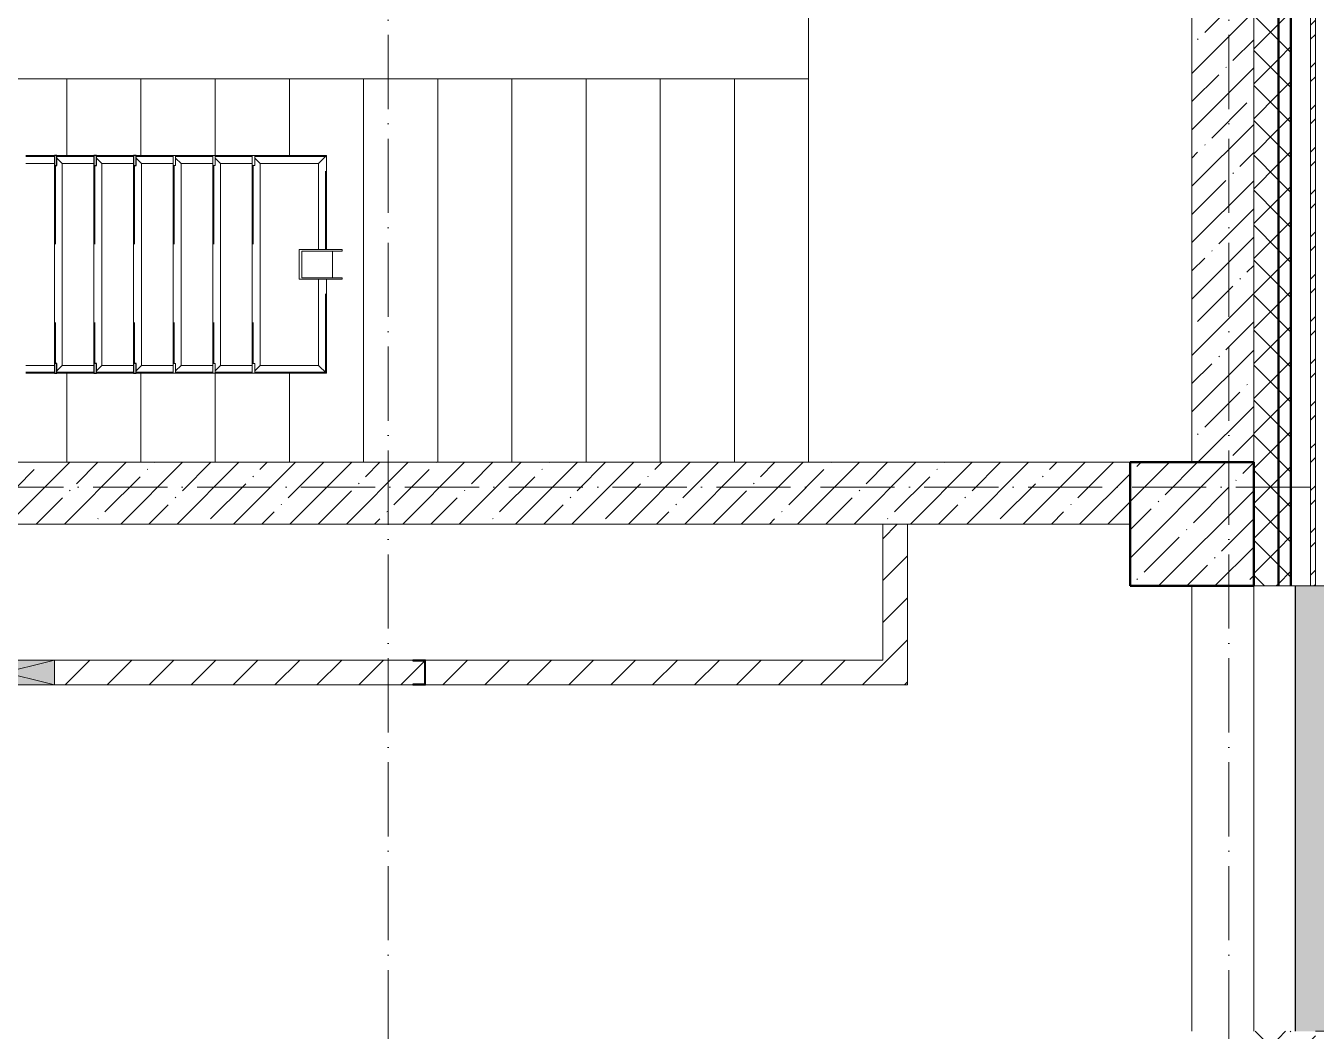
# Model space of a CAD drawing. Header units: millimetres. Extents: x 2294 to 908349, y -83289 to 219220.
# Drawn here: x 184168 to 189386, y 47806 to 51871 of the extents above; entities that cross this region are included whole.
import ezdxf

# ---------------------------------------------------------------- set-up
doc = ezdxf.new("R2010")
doc.units = ezdxf.units.MM
doc.linetypes.add('50_200_ШТРИХ_1Т_ш5_п1_п1_', pattern=[700, 500, -100, 0, -100])
doc.linetypes.add('Штрих', pattern=[635, 317.5, -317.5])
for name, color, linetype, lineweight in [('A-DETL-GENF-OTLN', 7, 'Continuous', 9), ('A-GENM-____-HDLN', 7, 'Штрих', 9), ('A-GENM-____-MCUT', 7, 'Continuous', 25), ('A-GENM-____-OTLN', 7, 'Continuous', 9), ('A-GENM-____-OTLN-1', 7, 'Continuous', 25), ('A-GLAZ-____-OTLN', 7, 'Continuous', 9), ('A-WALL-____-MCUT-1', 7, 'Continuous', 9), ('A-WALL-____-MCUT-2', 7, 'Continuous', 50), ('A-WALL-____-MCUT-3', 7, 'Continuous', 9), ('A-WALL-____-OTLN', 7, 'Continuous', 9), ('A-WALL-____-PATT-1', 7, 'Continuous', 9), ('A-WALL-FNSH-MCUT-1', 7, 'Continuous', 9), ('S-COLS-____-MCUT', 7, 'Continuous', 50), ('S-COLS-____-OTLN', 7, 'Continuous', 9), ('S-GRID-____-OTLN-1', 7, '50_200_ШТРИХ_1Т_ш5_п1_п1_', 9), ('S-STRS-____-OTLN-1', 7, 'Continuous', 9)]:
    doc.layers.add(name, color=color, linetype=linetype, lineweight=lineweight)
doc.layers.add('A-GLAZ-____-OTLN-1', color=7, linetype='Continuous', lineweight=9, true_color=0xc0c0c0)
pattern_1 = [(45, (165583.51, 6025.28), (-70.71068, 70.71068), []), (135, (165583.51, 6025.28), (-70.71068, -70.71068), [])]
pattern_2 = [(45, (165583.51, 6025.28), (-84.8528, 84.8528), [])]
pattern_3 = [(45, (165583.5, 6025.28), (-114.04925, 114.04925), []), (45, (165697.56, 6025.28), (-114.04925, 114.04925), [201.612, -40.322, 3.353, -36.97])]

# ---------------------------------------------------------------- blocks, each defined once
blk = doc.blocks.new('3osi')
at = {"layer": 'S-GRID-____-OTLN-1', "color": 251, "ltscale": 0.6, "true_color": 0x636466}
for p, q in [((185633.5, 1542.7), (185633.5, 55906.2)), ((189033.5, 1542.7), (189033.5, 55906.2)), ((160914.7, 50006.3), (192291.2, 50006.3))]:
    blk.add_line(p, q, dxfattribs=at)
blk = doc.blocks.new('ОМ_Труба_ГОСТ 8639-82 - ОМ_Труба_ГОСТ 8639-82-26350154-АР1_План отверстий 3 этажа в осях 1-64_А-ГГ')
at = {"layer": 'A-GENM-____-OTLN'}
for p, q in [((19689.1, 44821), (19689.1, 44941)), ((19689.1, 44941), (19864.1, 44941)), ((19864.1, 44935), (19701.2, 44935)), ((19701.2, 44935), (19701.2, 44827)), ((19824, 44935), (19824, 44827)), ((19864.1, 44941), (19864.1, 44935)), ((19701.2, 44827), (19864.1, 44827)), ((19864.1, 44827), (19864.1, 44821)), ((19864.1, 44821), (19689.1, 44821))]:
    blk.add_line(p, q, dxfattribs=at)
blk = doc.blocks.new('ОМ_Уголок_ГОСТ 8509-93 - ОМ_Уголок_ГОСТ 8509-93-26349651-АР1_План отверстий 3 этажа в осях 1-64_А-ГГ')
at = {"layer": 'A-GENM-____-HDLN'}
for p, q in [((4, -4), (380, -4)), ((500, -4), (876, -4))]:
    blk.add_line(p, q, dxfattribs=at)
at = {"layer": 'A-GENM-____-OTLN'}
for p, q in [((380, 0), (0, 0)), ((32, -32), (0, 0)), ((32, -32), (380, -32)), ((880, 0), (500, 0)), ((500, -32), (848, -32)), ((880, 0), (848, -32))]:
    blk.add_line(p, q, dxfattribs=at)
blk = doc.blocks.new('ОМ_Уголок_ГОСТ 8509-93 - ОМ_Уголок_ГОСТ 8509-93-V88-АР1_План отверстий 3 этажа в осях 1-64_А-ГГ')
at = {"layer": 'A-GENM-____-HDLN'}
blk.add_line((40, -4), (840, -4), dxfattribs=at)
at = {"layer": 'A-GENM-____-OTLN'}
for p, q in [((32, -32), (10, -10)), ((32, -32), (848, -32)), ((840, 0), (40, 0)), ((870, -10), (848, -32))]:
    blk.add_line(p, q, dxfattribs=at)
blk = doc.blocks.new('ОМ_Уголок_ГОСТ 8509-93 - ОМ_Уголок_ГОСТ 8509-93-19082047-АР1_План отверстий 3 этажа в осях 1-64_А-ГГ')
at = {"layer": 'A-GENM-____-HDLN'}
blk.add_line((10, -4), (296, -4), dxfattribs=at)
at = {"layer": 'A-GENM-____-OTLN'}
for p, q in [((300, 0), (10, 0)), ((32, -32), (10, -10)), ((32, -32), (268, -32)), ((300, 0), (268, -32))]:
    blk.add_line(p, q, dxfattribs=at)
blk = doc.blocks.new('ОМ_Уголок_ГОСТ 8509-93 - ОМ_Уголок_ГОСТ 8509-93-V89-АР1_План отверстий 3 этажа в осях 1-64_А-ГГ')
at = {"layer": 'A-GENM-____-HDLN'}
blk.add_line((4, -4), (290, -4), dxfattribs=at)
at = {"layer": 'A-GENM-____-OTLN'}
for p, q in [((290, 0), (0, 0)), ((32, -32), (0, 0)), ((32, -32), (268, -32)), ((290, -10), (268, -32))]:
    blk.add_line(p, q, dxfattribs=at)
blk = doc.blocks.new('ОМ_Уголок_ГОСТ 8509-93 - ОМ_Уголок_ГОСТ 8509-93-V90-АР1_План отверстий 3 этажа в осях 1-64_А-ГГ')
at = {"layer": 'A-GENM-____-HDLN'}
blk.add_line((10, -4), (160, -4), dxfattribs=at)
at = {"layer": 'A-GENM-____-OTLN'}
for p, q in [((160, 0), (10, 0)), ((32, -32), (10, -10)), ((32, -32), (160, -32))]:
    blk.add_line(p, q, dxfattribs=at)
blk = doc.blocks.new('ОМ_Уголок_ГОСТ 8509-93 - ОМ_Уголок_ГОСТ 8509-93-V91-АР1_План отверстий 3 этажа в осях 1-64_А-ГГ')
at = {"layer": 'A-GENM-____-HDLN'}
blk.add_line((140, -4), (290, -4), dxfattribs=at)
at = {"layer": 'A-GENM-____-OTLN'}
for p, q in [((290, 0), (140, 0)), ((140, -32), (268, -32)), ((290, -10), (268, -32))]:
    blk.add_line(p, q, dxfattribs=at)
blk = doc.blocks.new('ОМ_Уголок_ГОСТ 8509-93 - ОМ_Уголок_ГОСТ 8509-93-V93-АР1_План отверстий 3 этажа в осях 1-64_А-ГГ')
at = {"layer": 'A-GENM-____-HDLN'}
blk.add_line((44.3, -4), (160, -4), dxfattribs=at)
at = {"layer": 'A-GENM-____-OTLN'}
for p, q in [((160, 0), (44.3, 0)), ((44.3, -32), (160, -32))]:
    blk.add_line(p, q, dxfattribs=at)
blk = doc.blocks.new('ОМ_Уголок_ГОСТ 8509-93 - ОМ_Уголок_ГОСТ 8509-93-V94-АР1_План отверстий 3 этажа в осях 1-64_А-ГГ')
at = {"layer": 'A-GENM-____-HDLN'}
blk.add_line((140, -4), (255.7, -4), dxfattribs=at)
at = {"layer": 'A-GENM-____-OTLN'}
for p, q in [((255.7, 0), (140, 0)), ((140, -32), (255.7, -32))]:
    blk.add_line(p, q, dxfattribs=at)
blk = doc.blocks.new('ОМ_Полоса_Трапеция прямоугольная_Прокат_ГОСТ 103-2006 - ОМ_Полоса_Трапеция прямоугольная_Прокат_ГОСТ 103-2006-19082130-АР1_План отверстий 3 этажа в осях 1-64_А-ГГ')
at = {"layer": 'A-GENM-____-OTLN'}
for p, q in [((19500, 45321), (19510, 45321)), ((19500, 45281), (19500, 45321)), ((19510, 45321), (19510, 45281)), ((19510, 45281), (19500, 45281))]:
    blk.add_line(p, q, dxfattribs=at)
blk = doc.blocks.new('ОМ_Полоса_Трапеция прямоугольная_Прокат_ГОСТ 103-2006 - ОМ_Полоса_Трапеция прямоугольная_Прокат_ГОСТ 103-2006-V96-АР1_План отверстий 3 этажа в осях 1-64_А-ГГ')
at = {"layer": 'A-GENM-____-MCUT'}
for p, q in [((19030, 45321), (19020, 45321)), ((19020, 45321), (19020, 45281)), ((19030, 45281), (19030, 45321)), ((19020, 45281), (19030, 45281))]:
    blk.add_line(p, q, dxfattribs=at)
blk = doc.blocks.new('ОМ_Полоса_Трапеция прямоугольная_Прокат_ГОСТ 103-2006 - ОМ_Полоса_Трапеция прямоугольная_Прокат_ГОСТ 103-2006-V97-АР1_План отверстий 3 этажа в осях 1-64_А-ГГ')
at = {"layer": 'A-GENM-____-MCUT'}
for p, q in [((18870, 45321), (18860, 45321)), ((18860, 45321), (18860, 45281)), ((18870, 45281), (18870, 45321)), ((18860, 45281), (18870, 45281))]:
    blk.add_line(p, q, dxfattribs=at)
blk = doc.blocks.new('ОМ_Полоса_Трапеция прямоугольная_Прокат_ГОСТ 103-2006 - ОМ_Полоса_Трапеция прямоугольная_Прокат_ГОСТ 103-2006-V98-АР1_План отверстий 3 этажа в осях 1-64_А-ГГ')
at = {"layer": 'A-GENM-____-MCUT'}
for p, q in [((18710, 45321), (18700, 45321)), ((18700, 45321), (18700, 45281)), ((18710, 45281), (18710, 45321)), ((18700, 45281), (18710, 45281))]:
    blk.add_line(p, q, dxfattribs=at)
blk = doc.blocks.new('ОМ_Полоса_Трапеция прямоугольная_Прокат_ГОСТ 103-2006 - ОМ_Полоса_Трапеция прямоугольная_Прокат_ГОСТ 103-2006-19082170-АР1_План отверстий 3 этажа в осях 1-64_А-ГГ')
at = {"layer": 'A-GENM-____-OTLN'}
for p, q in [((19500, 44481), (19510, 44481)), ((19500, 44441), (19500, 44481)), ((19510, 44481), (19510, 44441)), ((19510, 44441), (19500, 44441))]:
    blk.add_line(p, q, dxfattribs=at)
blk = doc.blocks.new('ОМ_Полоса_Трапеция прямоугольная_Прокат_ГОСТ 103-2006 - ОМ_Полоса_Трапеция прямоугольная_Прокат_ГОСТ 103-2006-V99-АР1_План отверстий 3 этажа в осях 1-64_А-ГГ')
at = {"layer": 'A-GENM-____-MCUT'}
for p, q in [((19030, 44481), (19020, 44481)), ((19020, 44481), (19020, 44441)), ((19030, 44441), (19030, 44481)), ((19020, 44441), (19030, 44441))]:
    blk.add_line(p, q, dxfattribs=at)
blk = doc.blocks.new('ОМ_Полоса_Трапеция прямоугольная_Прокат_ГОСТ 103-2006 - ОМ_Полоса_Трапеция прямоугольная_Прокат_ГОСТ 103-2006-V100-АР1_План отверстий 3 этажа в осях 1-64_А-ГГ')
at = {"layer": 'A-GENM-____-MCUT'}
for p, q in [((18870, 44481), (18860, 44481)), ((18860, 44481), (18860, 44441)), ((18870, 44441), (18870, 44481)), ((18860, 44441), (18870, 44441))]:
    blk.add_line(p, q, dxfattribs=at)
blk = doc.blocks.new('ОМ_Полоса_Трапеция прямоугольная_Прокат_ГОСТ 103-2006 - ОМ_Полоса_Трапеция прямоугольная_Прокат_ГОСТ 103-2006-V101-АР1_План отверстий 3 этажа в осях 1-64_А-ГГ')
at = {"layer": 'A-GENM-____-MCUT'}
for p, q in [((18710, 44481), (18700, 44481)), ((18700, 44481), (18700, 44441)), ((18710, 44441), (18710, 44481)), ((18700, 44441), (18710, 44441))]:
    blk.add_line(p, q, dxfattribs=at)
blk = doc.blocks.new('BSC_Колонна _Прямоугольная - 500х500-V152-АР1_План отверстий 3 этажа в осях 1-64_А-ГГ')
at = {"layer": 'S-COLS-____-OTLN'}
h = blk.add_hatch(dxfattribs=at)
h.set_pattern_fill('FP_175', color=256, style=0, pattern_type=2)
h.set_pattern_definition([(45, (-23300, -43831.04), (-114.04925, 114.04925), []), (45, (-23185.95, -43831.04), (-114.04925, 114.04925), [201.613, -40.323, 3.353, -36.97])])
h.paths.add_polyline_path([(-250, -250), (250, -250), (250, 250), (-250, 250)], flags=0)
at = {"layer": 'S-COLS-____-MCUT'}
for p, q in [((250, 250), (-250, 250)), ((-250, 250), (-250, -250)), ((250, -250), (250, 250)), ((-250, -250), (250, -250))]:
    blk.add_line(p, q, dxfattribs=at)
blk = doc.blocks.new('154_Фахверк_СКБ_Швеллер - Тип_100_3960-28318856-АР1_План отверстий 3 этажа в осях 1-64_А-ГГ')
at = {"layer": 'A-GENM-____-MCUT'}
for p, q in [((175, 50), (125, 50)), ((125, 50), (125, -50)), ((128, 47), (175, 47)), ((128, -47), (128, 47)), ((175, 47), (175, 50)), ((125, -50), (175, -50)), ((175, -47), (128, -47)), ((175, -50), (175, -47))]:
    blk.add_line(p, q, dxfattribs=at)
blk = doc.blocks.new('Отлив_СКБ - Отлив витража_120_НВФ-31885687-АР1_План отверстий 3 этажа в осях 1-64_А-ГГ')
at = {"layer": 'A-GLAZ-____-OTLN-1'}
for points in [[(0, 0), (0, -2), (1800, -2), (1800, 0), (534.2, 0)], [(0, -2), (0, -120), (1800, -120), (1800, -2), (534.2, -2)]]:
    blk.add_hatch(color=256, dxfattribs=at).paths.add_polyline_path(points, flags=0)
at = {"layer": 'A-GLAZ-____-OTLN'}
for p, q in [((0, 0), (1800, 0)), ((1800, -2), (0, -2)), ((0, -120), (0, -83)), ((1800, -83), (1800, -120)), ((0, -120), (1800, -120))]:
    blk.add_line(p, q, dxfattribs=at)
blk = doc.blocks.new('AR_Отверстие прямоугольное _в стене__БезПР - AR_Отверстие прямоугольное _в стене__БезПР-36899498-АР1_План отверстий 3 этажа в осях 1-64_А-ГГ')
at = {"layer": 'A-GLAZ-____-OTLN'}
blk.add_hatch(color=256, dxfattribs=at).paths.add_polyline_path([(200, -50), (200, 50), (-200, 50), (-200, -50)], flags=0)
at = {"layer": 'A-DETL-GENF-OTLN'}
for p, q in [((-200, -50), (-200, 50)), ((-200, 50), (200, 50)), ((200, 50), (-200, -50)), ((-200, 50), (200, -50)), ((200, 50), (-200, 50)), ((-200, 50), (-200, -50)), ((200, 50), (200, -50)), ((200, -50), (200, 50)), ((200, -50), (-200, -50)), ((-200, -50), (200, -50))]:
    blk.add_line(p, q, dxfattribs=at)
at = {"layer": 'A-GLAZ-____-OTLN'}
blk.add_line((200, 50), (-200, 50), dxfattribs=at)
blk = doc.blocks.new('3floor')
at = {"layer": 'A-WALL-____-PATT-1'}
h = blk.add_hatch(dxfattribs=at)
h.set_pattern_fill('FP_3', color=256, style=0, pattern_type=2)
h.set_pattern_definition([(45, (165583.51, 6025.28), (-85.53659, 85.53659), []), (45, (165640.53, 6025.28), (-85.53659, 85.53659), [])])
h.paths.add_polyline_path([(189383.5, 47576.3), (189383.5, 47806.3), (189363.5, 47806.3), (189363.5, 47576.3)], flags=0)
h.paths.add_polyline_path([(189383.5, 49606.3), (189383.5, 54006.3), (189363.5, 54006.3), (189363.5, 49606.3)], flags=0)
h = blk.add_hatch(dxfattribs=at)
h.set_pattern_fill('FP_1', color=256, style=0, pattern_type=2)
h.set_pattern_definition(pattern_1)
h.paths.add_polyline_path([(189233.5, 15556.3), (189233.5, 17756.3), (189139.5, 17756.3), (189139.5, 17681.3), (189133.5, 17681.3), (189133.5, 15556.3)], flags=0)
h.paths.add_polyline_path([(189233.5, 19556.3), (189233.5, 20756.3), (189139.5, 20756.3), (189139.5, 20681.3), (189133.5, 20681.3), (189133.5, 19631.3), (189139.5, 19631.3), (189139.5, 19556.3)], flags=0)
h.paths.add_polyline_path([(189233.5, 22556.3), (189233.5, 23756.3), (189133.5, 23756.3), (189133.5, 22631.3), (189139.5, 22631.3), (189139.5, 22556.3)], flags=0)
h.paths.add_polyline_path([(189233.5, 25556.3), (189233.5, 26756.3), (189139.5, 26756.3), (189139.5, 26681.3), (189133.5, 26681.3), (189133.5, 25631.3), (189139.5, 25631.3), (189139.5, 25556.3)], flags=0)
h.paths.add_polyline_path([(189133.5, 28556.3), (189233.5, 28556.3), (189233.5, 29756.3), (189139.5, 29756.3), (189139.5, 29681.3), (189133.5, 29681.3), (189133.5, 29056.3)], flags=0)
h.paths.add_polyline_path([(189139.5, 31556.3), (189233.5, 31556.3), (189233.5, 32756.3), (189133.5, 32756.3), (189133.5, 31631.3), (189139.5, 31631.3), (189139.5, 31562.3)], flags=0)
h.paths.add_polyline_path([(189139.5, 34556.3), (189233.5, 34556.3), (189233.5, 35756.3), (189139.5, 35756.3), (189139.5, 35681.3), (189133.5, 35681.3), (189133.5, 34631.3), (189139.5, 34631.3), (189139.5, 34562.3)], flags=0)
h.paths.add_polyline_path([(189139.5, 37556.3), (189233.5, 37556.3), (189233.5, 38756.3), (189133.5, 38756.3), (189133.5, 37631.3), (189139.5, 37631.3), (189139.5, 37562.3)], flags=0)
h.paths.add_polyline_path([(189233.5, 40556.3), (189233.5, 41756.3), (189139.5, 41756.3), (189139.5, 41681.3), (189133.5, 41681.3), (189133.5, 40631.3), (189139.5, 40631.3), (189139.5, 40556.3)], flags=0)
h.paths.add_polyline_path([(189139.5, 43556.3), (189233.5, 43556.3), (189233.5, 44756.3), (189133.5, 44756.3), (189133.5, 43631.3), (189139.5, 43631.3), (189139.5, 43562.3)], flags=0)
h.paths.add_polyline_path([(189233.5, 46556.3), (189233.5, 47806.3), (189139.5, 47806.3), (189139.5, 47731.3), (189133.5, 47731.3), (189133.5, 46631.3), (189139.5, 46631.3), (189139.5, 46556.3)], flags=0)
h.paths.add_polyline_path([(189233.5, 49606.3), (189233.5, 53756.3), (189133.5, 53756.3), (189133.5, 49606.3)], flags=0)
h = blk.add_hatch(dxfattribs=at)
h.set_pattern_fill('FP_1', color=256, style=0, pattern_type=2)
h.set_pattern_definition(pattern_1)
h.paths.add_polyline_path([(189283.5, 15556.3), (189283.5, 17756.3), (189233.5, 17756.3), (189233.5, 15556.3)], flags=0)
h.paths.add_polyline_path([(189283.5, 19556.3), (189283.5, 20756.3), (189233.5, 20756.3), (189233.5, 19556.3)], flags=0)
h.paths.add_polyline_path([(189283.5, 22556.3), (189283.5, 23756.3), (189233.5, 23756.3), (189233.5, 22556.3)], flags=0)
h.paths.add_polyline_path([(189283.5, 25556.3), (189283.5, 26756.3), (189233.5, 26756.3), (189233.5, 25556.3)], flags=0)
h.paths.add_polyline_path([(189283.5, 28556.3), (189283.5, 29756.3), (189233.5, 29756.3), (189233.5, 28556.3)], flags=0)
h.paths.add_polyline_path([(189233.5, 31556.3), (189283.5, 31556.3), (189283.5, 32756.3), (189233.5, 32756.3), (189233.5, 32560.2)], flags=0)
h.paths.add_polyline_path([(189233.5, 34556.3), (189283.5, 34556.3), (189283.5, 35756.3), (189233.5, 35756.3)], flags=0)
h.paths.add_polyline_path([(189283.5, 37556.3), (189283.5, 38756.3), (189233.5, 38756.3), (189233.5, 37556.3)], flags=0)
h.paths.add_polyline_path([(189233.5, 40556.3), (189283.5, 40556.3), (189283.5, 41756.3), (189233.5, 41756.3), (189233.5, 41160.5)], flags=0)
h.paths.add_polyline_path([(189233.5, 43556.3), (189283.5, 43556.3), (189283.5, 44756.3), (189233.5, 44756.3), (189233.5, 44600.7)], flags=0)
h.paths.add_polyline_path([(189283.5, 46556.3), (189283.5, 47806.3), (189233.5, 47806.3), (189233.5, 46556.3)], flags=0)
h.paths.add_polyline_path([(189283.5, 49606.3), (189283.5, 53756.3), (189233.5, 53756.3), (189233.5, 49606.3)], flags=0)
h = blk.add_hatch(dxfattribs=at)
h.set_pattern_fill('FP_38', color=256, style=0, pattern_type=2)
h.set_pattern_definition(pattern_3)
h.paths.add_polyline_path([(189133.5, 50106.3), (189133.5, 53506.3), (188883.5, 53506.3), (188883.5, 50106.3)], flags=0)
h = blk.add_hatch(dxfattribs=at)
h.set_pattern_fill('FP_38', color=256, style=0, pattern_type=2)
h.set_pattern_definition(pattern_3)
h.paths.add_polyline_path([(188633.5, 49856.3), (188633.5, 50106.3), (180183.5, 50106.3), (180183.5, 49856.3), (186779.4, 49856.3)], flags=0)
h = blk.add_hatch(dxfattribs=at)
h.set_pattern_fill('FP_4', color=256, style=0, pattern_type=2)
h.set_pattern_definition(pattern_2)
h.paths.add_polyline_path([(187733.5, 49306.3), (187733.5, 49856.3), (187633.5, 49856.3), (187633.5, 49306.3)], flags=0)
h = blk.add_hatch(dxfattribs=at)
h.set_pattern_fill('FP_4', color=256, style=0, pattern_type=2)
h.set_pattern_definition(pattern_2)
h.paths.add_polyline_path([(187733.5, 49206.3), (187733.5, 49306.3), (185783.5, 49306.3), (185783.5, 49206.3), (186779.4, 49206.3)], flags=0)
h.paths.add_polyline_path([(185733.5, 49206.3), (185733.5, 49209.3), (185780.5, 49209.3), (185780.5, 49303.3), (185733.5, 49303.3), (185733.5, 49306.3), (184283.5, 49306.3), (184283.5, 49206.3), (185011.9, 49206.3)], flags=0)
h.paths.add_polyline_path([(183883.5, 49206.3), (183883.5, 49306.3), (181483.5, 49306.3), (181483.5, 49206.3), (183244.5, 49206.3)], flags=0)
at = {"layer": 'A-WALL-____-MCUT-1'}
for p, q in [((189133.5, 50106.3), (189133.5, 53756.3)), ((188883.5, 53506.3), (188883.5, 50106.3)), ((188633.5, 50106.3), (180183.5, 50106.3)), ((180133.5, 49856.3), (188633.5, 49856.3))]:
    blk.add_line(p, q, dxfattribs=at)
at = {"layer": 'A-WALL-____-MCUT-2'}
for p, q in [((189233.5, 49606.3), (189233.5, 53756.3)), ((189283.5, 49606.3), (189283.5, 53756.3))]:
    blk.add_line(p, q, dxfattribs=at)
at = {"layer": 'A-WALL-____-MCUT-3'}
for p, q in [((189363.5, 49606.3), (189363.5, 53986.3)), ((189133.5, 49606.3), (189363.5, 49606.3))]:
    blk.add_line(p, q, dxfattribs=at)
at = {"layer": 'A-WALL-____-OTLN'}
for p, q in [((188883.5, 47806.3), (188883.5, 49606.3)), ((189133.5, 49606.3), (189133.5, 49606.3)), ((189133.5, 49606.3), (189133.5, 47806.3))]:
    blk.add_line(p, q, dxfattribs=at)
at = {"layer": 'A-WALL-FNSH-MCUT-1'}
for p, q in [((189383.5, 49606.3), (189383.5, 54006.3)), ((187633.5, 49856.3), (187633.5, 49306.3)), ((187733.5, 49206.3), (187733.5, 49856.3)), ((189363.5, 49606.3), (189383.5, 49606.3)), ((185733.5, 49306.3), (184283.5, 49306.3)), ((187633.5, 49306.3), (185783.5, 49306.3)), ((184283.5, 49206.3), (185733.5, 49206.3)), ((185783.5, 49206.3), (187733.5, 49206.3))]:
    blk.add_line(p, q, dxfattribs=at)
at = {"layer": 'S-STRS-____-OTLN-1'}
for p, q in [((187333.5, 51956.3), (187333.5, 51656.3)), ((184033.5, 51656.3), (184333.5, 51656.3)), ((184333.5, 51656.3), (184633.5, 51656.3)), ((184333.5, 51656.3), (184333.5, 51346.3)), ((184333.5, 51656.3), (184333.5, 51346.3)), ((184633.5, 51656.3), (184933.5, 51656.3)), ((184633.5, 51656.3), (184633.5, 51346.3)), ((184633.5, 51656.3), (184633.5, 51346.3)), ((184933.5, 51656.3), (185233.5, 51656.3)), ((184933.5, 51656.3), (184933.5, 51346.3)), ((184933.5, 51656.3), (184933.5, 51346.3)), ((185233.5, 51656.3), (185533.5, 51656.3)), ((185233.5, 51656.3), (185233.5, 51346.3)), ((185233.5, 51656.3), (185233.5, 51346.3)), ((185533.5, 51656.3), (185833.5, 51656.3)), ((185533.5, 51656.3), (185533.5, 50106.3)), ((185533.5, 51656.3), (185533.5, 50106.3)), ((185833.5, 51656.3), (186133.5, 51656.3)), ((185833.5, 51656.3), (185833.5, 50106.3)), ((185833.5, 51656.3), (185833.5, 50106.3)), ((186133.5, 51656.3), (186433.5, 51656.3)), ((186133.5, 51656.3), (186133.5, 50106.3)), ((186133.5, 51656.3), (186133.5, 50106.3)), ((186433.5, 51656.3), (186733.5, 51656.3)), ((186433.5, 51656.3), (186433.5, 50106.3)), ((186433.5, 51656.3), (186433.5, 50106.3)), ((186733.5, 51656.3), (187033.5, 51656.3)), ((186733.5, 51656.3), (186733.5, 50106.3)), ((186733.5, 51656.3), (186733.5, 50106.3)), ((187033.5, 51656.3), (187333.5, 51656.3)), ((187033.5, 51656.3), (187033.5, 50106.3)), ((187033.5, 51656.3), (187033.5, 50106.3)), ((187333.5, 51656.3), (187333.5, 50106.3)), ((187333.5, 51656.3), (187333.5, 50106.3)), ((184333.5, 50466.3), (184333.5, 50106.3)), ((184333.5, 50466.3), (184333.5, 50106.3)), ((184633.5, 50466.3), (184633.5, 50106.3)), ((184633.5, 50466.3), (184633.5, 50106.3)), ((184933.5, 50466.3), (184933.5, 50106.3)), ((184933.5, 50466.3), (184933.5, 50106.3)), ((185233.5, 50466.3), (185233.5, 50106.3)), ((185233.5, 50466.3), (185233.5, 50106.3))]:
    blk.add_line(p, q, dxfattribs=at)
at = {"layer": 'A-GENM-____-OTLN', "extrusion": (0, 0, -1)}
for name, p in [('ОМ_Уголок_ГОСТ 8509-93 - ОМ_Уголок_ГОСТ 8509-93-V94-АР1_План отверстий 3 этажа в осях 1-64_А-ГГ', (-184423.5, 51346.3)), ('ОМ_Уголок_ГОСТ 8509-93 - ОМ_Уголок_ГОСТ 8509-93-V91-АР1_План отверстий 3 этажа в осях 1-64_А-ГГ', (-184583.5, 51346.3)), ('ОМ_Уголок_ГОСТ 8509-93 - ОМ_Уголок_ГОСТ 8509-93-V91-АР1_План отверстий 3 этажа в осях 1-64_А-ГГ', (-184743.5, 51346.3)), ('ОМ_Уголок_ГОСТ 8509-93 - ОМ_Уголок_ГОСТ 8509-93-V91-АР1_План отверстий 3 этажа в осях 1-64_А-ГГ', (-184903.5, 51346.3)), ('ОМ_Уголок_ГОСТ 8509-93 - ОМ_Уголок_ГОСТ 8509-93-V91-АР1_План отверстий 3 этажа в осях 1-64_А-ГГ', (-185063.5, 51346.3)), ('ОМ_Уголок_ГОСТ 8509-93 - ОМ_Уголок_ГОСТ 8509-93-V91-АР1_План отверстий 3 этажа в осях 1-64_А-ГГ', (-185223.5, 51346.3)), ('ОМ_Уголок_ГОСТ 8509-93 - ОМ_Уголок_ГОСТ 8509-93-V89-АР1_План отверстий 3 этажа в осях 1-64_А-ГГ', (-185383.5, 51346.3))]:
    blk.add_blockref(name, p, dxfattribs=at)
at = {"layer": 'A-GENM-____-OTLN'}
for name, p in [('ОМ_Полоса_Трапеция прямоугольная_Прокат_ГОСТ 103-2006 - ОМ_Полоса_Трапеция прямоугольная_Прокат_ГОСТ 103-2006-V98-АР1_План отверстий 3 этажа в осях 1-64_А-ГГ', (165583.5, 6025.3)), ('ОМ_Полоса_Трапеция прямоугольная_Прокат_ГОСТ 103-2006 - ОМ_Полоса_Трапеция прямоугольная_Прокат_ГОСТ 103-2006-V97-АР1_План отверстий 3 этажа в осях 1-64_А-ГГ', (165583.5, 6025.3)), ('ОМ_Полоса_Трапеция прямоугольная_Прокат_ГОСТ 103-2006 - ОМ_Полоса_Трапеция прямоугольная_Прокат_ГОСТ 103-2006-V96-АР1_План отверстий 3 этажа в осях 1-64_А-ГГ', (165583.5, 6025.3)), ('ОМ_Полоса_Трапеция прямоугольная_Прокат_ГОСТ 103-2006 - ОМ_Полоса_Трапеция прямоугольная_Прокат_ГОСТ 103-2006-19082130-АР1_План отверстий 3 этажа в осях 1-64_А-ГГ', (165263.5, 6025.3)), ('ОМ_Полоса_Трапеция прямоугольная_Прокат_ГОСТ 103-2006 - ОМ_Полоса_Трапеция прямоугольная_Прокат_ГОСТ 103-2006-19082130-АР1_План отверстий 3 этажа в осях 1-64_А-ГГ', (165423.5, 6025.3)), ('ОМ_Полоса_Трапеция прямоугольная_Прокат_ГОСТ 103-2006 - ОМ_Полоса_Трапеция прямоугольная_Прокат_ГОСТ 103-2006-19082130-АР1_План отверстий 3 этажа в осях 1-64_А-ГГ', (165583.5, 6025.3)), ('ОМ_Труба_ГОСТ 8639-82 - ОМ_Труба_ГОСТ 8639-82-26350154-АР1_План отверстий 3 этажа в осях 1-64_А-ГГ', (165583.5, 6025.3)), ('ОМ_Полоса_Трапеция прямоугольная_Прокат_ГОСТ 103-2006 - ОМ_Полоса_Трапеция прямоугольная_Прокат_ГОСТ 103-2006-V101-АР1_План отверстий 3 этажа в осях 1-64_А-ГГ', (165583.5, 6025.3)), ('ОМ_Полоса_Трапеция прямоугольная_Прокат_ГОСТ 103-2006 - ОМ_Полоса_Трапеция прямоугольная_Прокат_ГОСТ 103-2006-V100-АР1_План отверстий 3 этажа в осях 1-64_А-ГГ', (165583.5, 6025.3)), ('ОМ_Полоса_Трапеция прямоугольная_Прокат_ГОСТ 103-2006 - ОМ_Полоса_Трапеция прямоугольная_Прокат_ГОСТ 103-2006-V99-АР1_План отверстий 3 этажа в осях 1-64_А-ГГ', (165583.5, 6025.3)), ('ОМ_Полоса_Трапеция прямоугольная_Прокат_ГОСТ 103-2006 - ОМ_Полоса_Трапеция прямоугольная_Прокат_ГОСТ 103-2006-19082170-АР1_План отверстий 3 этажа в осях 1-64_А-ГГ', (165263.5, 6025.3)), ('ОМ_Полоса_Трапеция прямоугольная_Прокат_ГОСТ 103-2006 - ОМ_Полоса_Трапеция прямоугольная_Прокат_ГОСТ 103-2006-19082170-АР1_План отверстий 3 этажа в осях 1-64_А-ГГ', (165423.5, 6025.3)), ('ОМ_Полоса_Трапеция прямоугольная_Прокат_ГОСТ 103-2006 - ОМ_Полоса_Трапеция прямоугольная_Прокат_ГОСТ 103-2006-19082170-АР1_План отверстий 3 этажа в осях 1-64_А-ГГ', (165583.5, 6025.3))]:
    blk.add_blockref(name, p, dxfattribs=at)
at = {"layer": 'A-GENM-____-OTLN', "extrusion": (0, 0, -1)}
for name, p, rotation in [('ОМ_Уголок_ГОСТ 8509-93 - ОМ_Уголок_ГОСТ 8509-93-V88-АР1_План отверстий 3 этажа в осях 1-64_А-ГГ', (-184283.5, 51346.3), 269.9999999999989), ('ОМ_Уголок_ГОСТ 8509-93 - ОМ_Уголок_ГОСТ 8509-93-V88-АР1_План отверстий 3 этажа в осях 1-64_А-ГГ', (-184443.5, 51346.3), 269.9999999999989), ('ОМ_Уголок_ГОСТ 8509-93 - ОМ_Уголок_ГОСТ 8509-93-V88-АР1_План отверстий 3 этажа в осях 1-64_А-ГГ', (-184603.5, 51346.3), 269.9999999999989), ('ОМ_Уголок_ГОСТ 8509-93 - ОМ_Уголок_ГОСТ 8509-93-V88-АР1_План отверстий 3 этажа в осях 1-64_А-ГГ', (-184763.5, 51346.3), 269.9999999999989), ('ОМ_Уголок_ГОСТ 8509-93 - ОМ_Уголок_ГОСТ 8509-93-V88-АР1_План отверстий 3 этажа в осях 1-64_А-ГГ', (-184923.5, 51346.3), 269.9999999999989), ('ОМ_Уголок_ГОСТ 8509-93 - ОМ_Уголок_ГОСТ 8509-93-V88-АР1_План отверстий 3 этажа в осях 1-64_А-ГГ', (-185083.5, 51346.3), 269.9999999999989), ('ОМ_Уголок_ГОСТ 8509-93 - ОМ_Уголок_ГОСТ 8509-93-26349651-АР1_План отверстий 3 этажа в осях 1-64_А-ГГ', (-185383.5, 50466.3), 89.99999999999908), ('ОМ_Уголок_ГОСТ 8509-93 - ОМ_Уголок_ГОСТ 8509-93-V93-АР1_План отверстий 3 этажа в осях 1-64_А-ГГ', (-184123.5, 50466.3), 180), ('ОМ_Уголок_ГОСТ 8509-93 - ОМ_Уголок_ГОСТ 8509-93-V90-АР1_План отверстий 3 этажа в осях 1-64_А-ГГ', (-184283.5, 50466.3), 180), ('ОМ_Уголок_ГОСТ 8509-93 - ОМ_Уголок_ГОСТ 8509-93-V90-АР1_План отверстий 3 этажа в осях 1-64_А-ГГ', (-184443.5, 50466.3), 180), ('ОМ_Уголок_ГОСТ 8509-93 - ОМ_Уголок_ГОСТ 8509-93-V90-АР1_План отверстий 3 этажа в осях 1-64_А-ГГ', (-184603.5, 50466.3), 180), ('ОМ_Уголок_ГОСТ 8509-93 - ОМ_Уголок_ГОСТ 8509-93-V90-АР1_План отверстий 3 этажа в осях 1-64_А-ГГ', (-184763.5, 50466.3), 180), ('ОМ_Уголок_ГОСТ 8509-93 - ОМ_Уголок_ГОСТ 8509-93-V90-АР1_План отверстий 3 этажа в осях 1-64_А-ГГ', (-184923.5, 50466.3), 180), ('ОМ_Уголок_ГОСТ 8509-93 - ОМ_Уголок_ГОСТ 8509-93-19082047-АР1_План отверстий 3 этажа в осях 1-64_А-ГГ', (-185083.5, 50466.3), 180)]:
    blk.add_blockref(name, p, dxfattribs=dict(at, rotation=rotation))
at = {"layer": 'A-GENM-____-OTLN-1', "rotation": 180}
blk.add_blockref('154_Фахверк_СКБ_Швеллер - Тип_100_3960-28318856-АР1_План отверстий 3 этажа в осях 1-64_А-ГГ', (185908.5, 49256.3), dxfattribs=at)
at = {"layer": 'A-GLAZ-____-OTLN', "rotation": 89.99999999999932}
blk.add_blockref('Отлив_СКБ - Отлив витража_120_НВФ-31885687-АР1_План отверстий 3 этажа в осях 1-64_А-ГГ', (189300.5, 47806.3), dxfattribs=at)
at = {"layer": 'A-GLAZ-____-OTLN'}
blk.add_blockref('AR_Отверстие прямоугольное _в стене__БезПР - AR_Отверстие прямоугольное _в стене__БезПР-36899498-АР1_План отверстий 3 этажа в осях 1-64_А-ГГ', (184083.5, 49256.3), dxfattribs=at)
at = {"layer": 'S-COLS-____-OTLN'}
blk.add_blockref('BSC_Колонна _Прямоугольная - 500х500-V152-АР1_План отверстий 3 этажа в осях 1-64_А-ГГ', (188883.5, 49856.3), dxfattribs=at)

msp = doc.modelspace()

# ---------------------------------------------------------------- block references
for name in ['3osi', '3floor']:
    msp.add_blockref(name, (0, 0))

doc.saveas('drawing.dxf')
